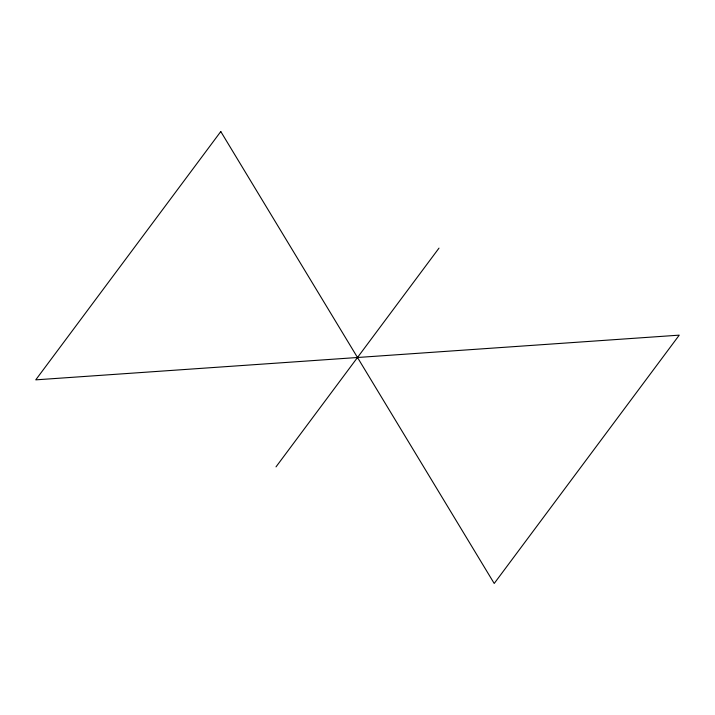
<?xml version="1.0" encoding="UTF-8"?>
<svg xmlns="http://www.w3.org/2000/svg" width="715" height="715" viewBox="0 0 715 715"><rect width="100%" height="100%" fill="white"/><g stroke="black" fill="none" stroke-linecap="round" stroke-linejoin="round"><path stroke-width="1.07" d="M275.999 466.877L439.001 248.123M220.783 131.542L35.75 379.853L679.25 335.147L494.217 583.458L220.783 131.542"/></g></svg>
